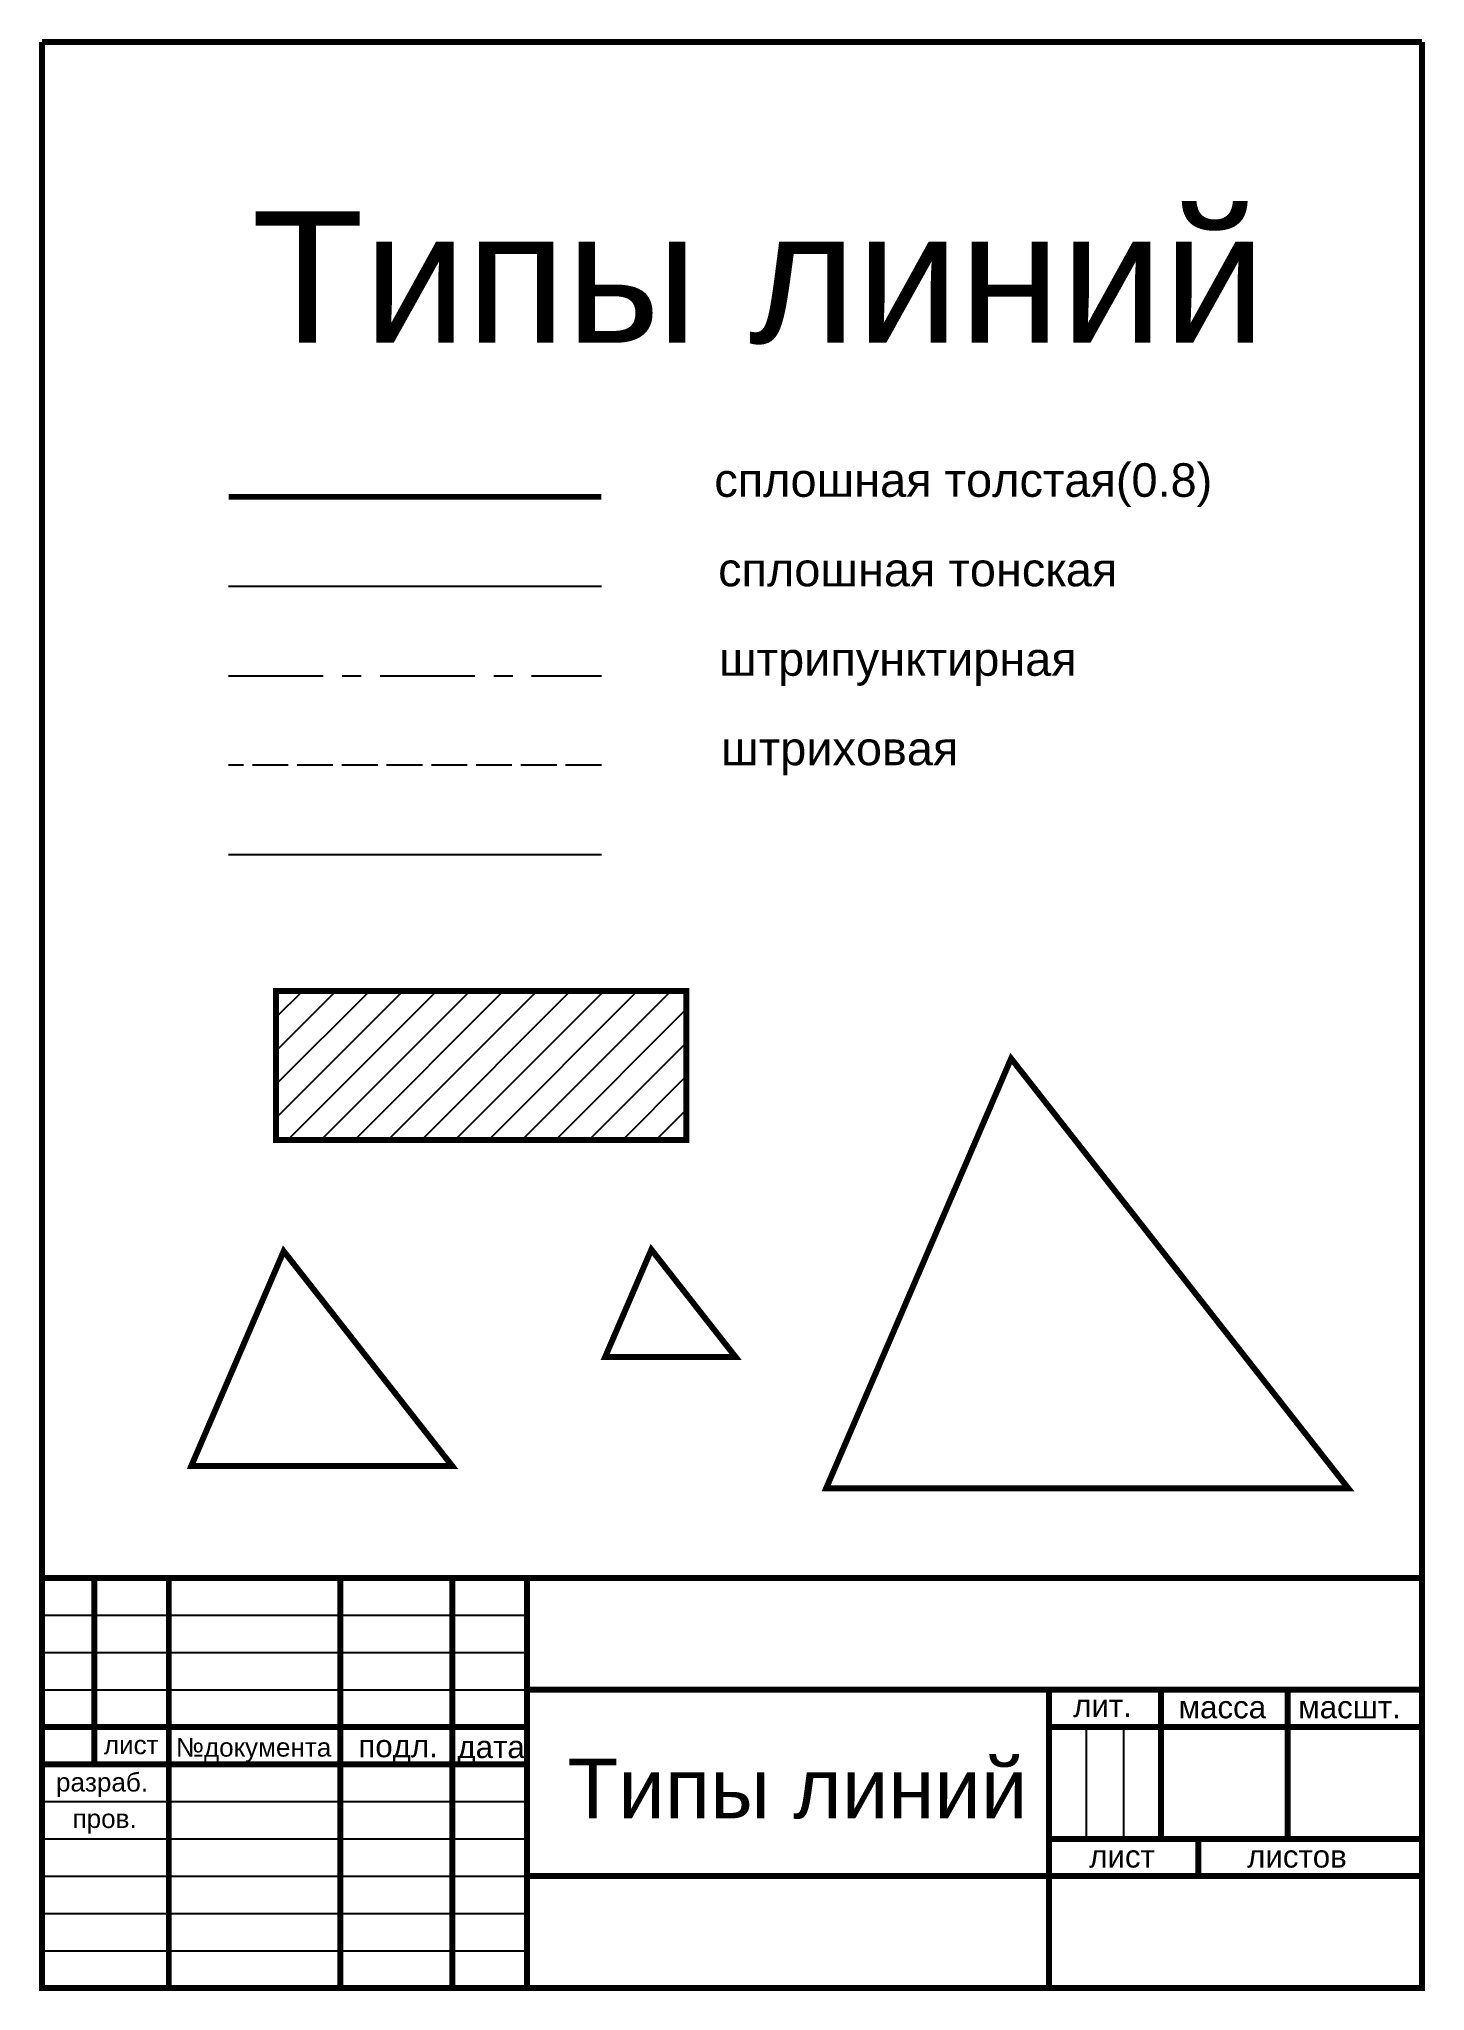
# Model space of a CAD drawing. Header units: millimetres. Extents: x 0 to 185, y 0 to 261.
import ezdxf

# ---------------------------------------------------------------- set-up
doc = ezdxf.new("R2010")
doc.units = ezdxf.units.MM
doc.header["$LTSCALE"] = 0.4
doc.linetypes.add('ACAD_ISO02W100', pattern=[15, 12, -3])
doc.linetypes.add('осевая', pattern=[50.8, 31.75, -6.35, 6.35, -6.35])
doc.layers.add('Слой1', color=7, linetype='ACAD_ISO02W100')
doc.layers.add('Слой2', color=7, linetype='осевая')
doc.styles.get("Standard").update_dxf_attribs({"font": 'arial.ttf'})
doc.styles.add('Аннотативный', font='arial.ttf')

msp = doc.modelspace()

# ---------------------------------------------------------------- hatches: boundary and pattern name
at = {"lineweight": -3}
h = msp.add_hatch(dxfattribs=at)
h.set_pattern_fill('LINE', color=256, angle=45)
h.paths.add_polyline_path([(86.36, 133.73), (31.36, 133.73), (31.36, 113.73), (86.36, 113.73)])

# ---------------------------------------------------------------- linework, layer by layer
for p, q in [((0, 261), (0, 0)), ((185, 0), (185, 261)), ((0, 0), (0, 55)), ((0, 55), (185, 55)), ((0, 55), (65, 55)), ((65, 55), (65, 0)), ((185, 55), (185, 0)), ((0, 50), (65, 50)), ((0, 45), (65, 45)), ((0, 40), (185, 40)), ((135, 40), (135, 0)), ((150, 40), (150, 20)), ((167, 40), (167, 20)), ((0, 35), (65, 35)), ((185, 35), (135, 35)), ((140, 35), (140, 20)), ((145, 35), (145, 20)), ((0, 30), (65, 30)), ((0, 25), (65, 25)), ((0, 20), (65, 20)), ((0, 20), (65, 20)), ((135, 20), (185, 20)), ((0, 15), (185, 15)), ((0, 10), (65, 10)), ((0, 5), (65, 5)), ((0, 0), (185, 0))]:
    msp.add_line(p, q)
for p, q in [((25, 188), (75, 188)), ((75, 152), (25, 152)), ((155, 20), (155, 15))]:
    msp.add_line(p, q, dxfattribs=at)
at = {"lineweight": -3, "const_width": 0.8}
for points in [[(185, 55), (185, 0), (0, 0), (0, 55), (0, 261)], [(0, 261), (185, 261)], [(185, 261), (185, 0)], [(75, 200), (25, 200)], [(31.36, 113.73), (86.36, 113.73), (86.36, 133.73), (31.36, 133.73), (31.36, 113.73)], [(105.12, 67.02), (175.12, 67.02), (129.92, 124.66), (105.12, 67.02)], [(75.49, 84.62), (92.99, 84.62), (81.69, 99.03), (75.49, 84.62)], [(32.4, 98.82), (20, 70), (55, 70), (32.4, 98.82)], [(0, 55), (185, 55)], [(7, 55), (7, 30)], [(40, 55), (40, 0), (17, 0), (17, 55)], [(65, 55), (65, 0), (55, 0), (55, 55)], [(65, 40), (185, 40)], [(135, 40), (135, 20)], [(145, 20), (150, 20), (150, 40)], [(167, 40), (167, 20)], [(0, 35), (65, 35)], [(135, 35), (185, 35)], [(0, 30), (65, 30)], [(135, 0), (135, 20), (140, 20)], [(140, 20), (145, 20)], [(150, 20), (185, 20)], [(155, 20), (155, 15)], [(65, 15), (185, 15)]]:
    msp.add_lwpolyline(points, dxfattribs=at)
at = {"layer": 'Слой1', "lineweight": -3}
msp.add_line((75, 164), (25, 164), dxfattribs=at)
at = {"layer": 'Слой2', "lineweight": -3}
msp.add_line((25, 176), (75, 176), dxfattribs=at)

# ---------------------------------------------------------------- texts
at = {"lineweight": -3}
msp.add_text('Типы линий', height=17.64, dxfattribs=at).set_placement((28.08, 220.66))
at = {"layer": 'Слой2', "lineweight": -3, "style": 'Аннотативный'}
for s, p in [('сплошная толстая(0.8)', (90.13, 200)), ('сплошная тонская', (90.64, 188)), ('штрипунктирная', (90.76, 176)), ('штриховая', (91.04, 164))]:
    msp.add_text(s, height=4.5, dxfattribs=at).set_placement(p)
at = {"layer": 'Слой2', "lineweight": -3}
for s, height, p in [('лит.', 3, (138.25, 36.35)), ('масса', 3, (152.37, 36.17)), ('масшт.', 3, (168.41, 36.17)), ('лист', 2.5, (8.29, 31.36)), ('№документа', 2.5, (17.96, 31.03)), ('подл.', 3, (42.41, 30.95)), ('дата', 3, (55.69, 30.84)), ('разраб.', 2.5, (1.87, 26.35)), ('Типы линий', 8, (70.44, 22.76)), ('пров.', 2.5, (4.09, 21.46)), ('лист', 3, (140.39, 16.15)), ('листов', 3, (161.56, 16.15))]:
    msp.add_text(s, height=height, dxfattribs=at).set_placement(p)

doc.saveas('drawing.dxf')
